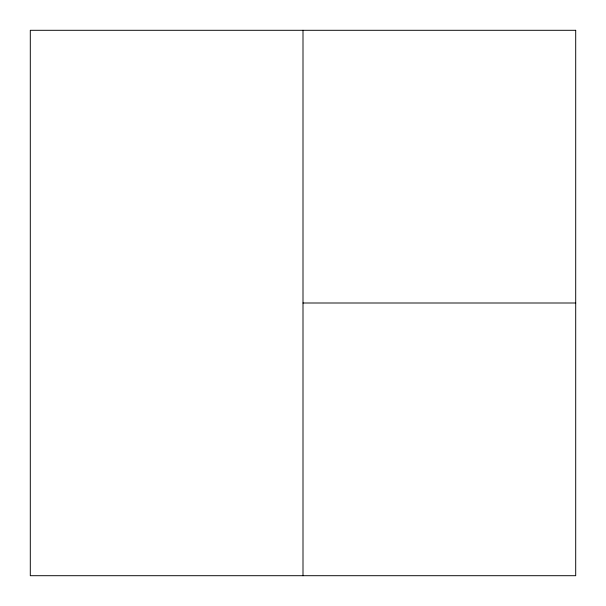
<?xml version="1.0" encoding="UTF-8"?>
<svg xmlns="http://www.w3.org/2000/svg" width="606" height="606" viewBox="0 0 606 606"><rect width="100%" height="100%" fill="white"/><g stroke="black" fill="none" stroke-linecap="round" stroke-linejoin="round"><path stroke-width="0.91" d="M303 303L575.7 303M303 30.3L303 575.7M575.7 30.3L30.3 30.3L30.3 575.7L575.7 575.7L575.7 30.3"/></g></svg>
